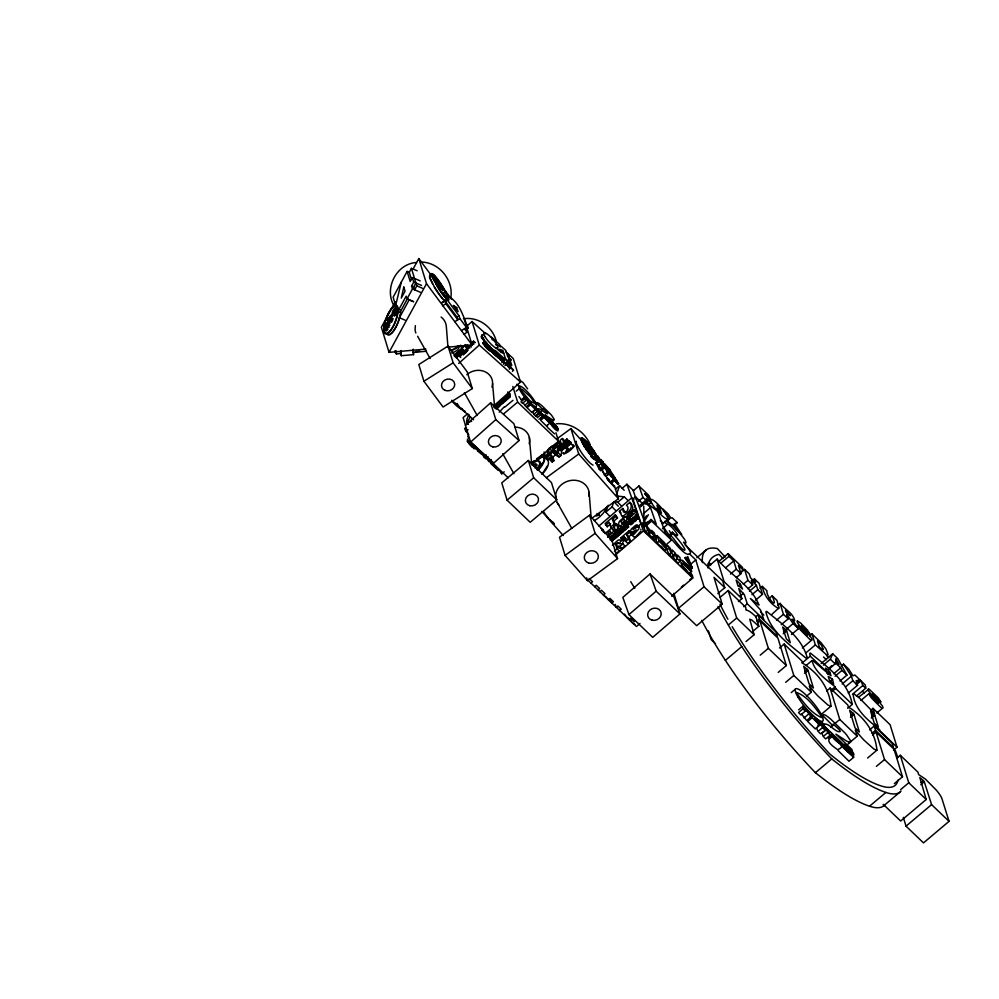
<?xml version="1.0" encoding="UTF-8"?>
<svg xmlns="http://www.w3.org/2000/svg" width="999" height="999" viewBox="0 0 999 999"><rect width="100%" height="100%" fill="white"/><g stroke="black" fill="none" stroke-linecap="round" stroke-linejoin="round"><path stroke-width="1.5" d="M672.477 555.382L675.324 560.451L678.071 563.086L680.094 561.351L680.094 557.629L677.447 555.094L677.597 557.33L675.074 552.834L672.427 550.287L670.404 552.022M503.908 399.026L504.895 397.352L505.706 400.512L504.707 401.348L503.921 399.637L501.648 402.535L502.41 403.271L504.695 400.374L504.707 401.348M507.729 393.156L507.692 395.454L493.831 407.13M628.421 522.527L628.421 522.177A2.41 1.061 -46.2 0 1 629.62 520.167A3.884 1.698 -46.2 0 1 630.794 519.205A2.385 1.049 -46.2 0 1 632.205 518.981L634.914 521.528L636.176 520.442L634.44 518.081L635.814 516.895L637.549 519.255L638.823 518.169L636.525 514.248L635.264 515.347L635.589 516.258L632.629 517.619L633.553 520.229L632.542 521.366M614.335 486.863L614.135 485.964M617.807 484.115L617.894 483.466M618.618 483.891L618.044 484.403L614.81 480.769L616.62 482.042L617.444 481.456L615.921 479.545M634.565 509.79L632.142 510.164L627.934 514.572A2.547 1.111 -46.2 0 0 628.833 515.871L630.569 514.947A43.844 19.218 -46.2 0 1 632.742 513.498L631.843 515.384A1.648 0.724 -46.2 0 1 630.706 515.734L628.159 517.657A3.934 1.723 -46.2 0 0 629.457 518.056L635.339 512.587A3.134 1.374 -46.2 0 0 635.264 511.101A2.722 1.186 -46.2 0 0 634.39 511.051L630.069 513.449L634.565 509.79L636.063 511.226L635.526 510.876A2.86 1.249 -46.2 0 0 634.727 511.001M529.97 404.096L530.107 402.272L528.483 400.711L528.459 401.873L524.662 397.065L524.562 398.876L521.016 401.873L522.527 403.371L526.073 400.374L526.111 399.163L529.97 404.096L526.423 407.093L523.264 403.234M811.213 716.708L811.425 713.935L808.953 711.575L808.928 713.336L803.184 706.056L803.034 708.803L798.526 712.599L800.811 714.872L805.319 711.076L805.381 709.24L811.213 716.708L806.705 720.504L801.66 714.26M821.678 714.01L830.968 706.181C829.645 691.021 821.44 677.547 809.615 668.206A24.525 5.232 49.9 0 0 802.372 663.211L801.922 661.063L784.165 644.055L779.507 647.976M867.619 758.016L876.922 750.174C875.599 735.014 867.394 721.54 855.556 712.2A24.525 5.232 49.9 0 0 848.326 707.205L847.876 705.069L830.107 688.061L826.623 690.996M610.764 476.148C608.354 472.302 615.372 477.722 614.422 479.483L610.364 482.467L607.504 479.295L614.285 486.925M450.924 296.99C453.321 279.545 438.698 261.975 420.879 262.063M462.038 350.299C459.74 351.873 459.478 350.187 461.6 351.173L462.45 350.187L461.725 349.538L460.876 350.524M460.639 351.835L459.915 351.186M567.519 442.794L567.057 442.17L567.594 443.281L566.67 446.453L567.132 442.769A1.523 0.687 -41.6 0 1 567.682 441.908L568.906 441.196L569.73 441.845A1.511 0.674 -41.6 0 1 569.805 442.033L570.079 441.958A1.523 0.687 -41.6 0 1 570.641 442.22L570.429 443.943L566.158 446.241L569.355 449.85L571.041 447.677M456.068 353.896L455.994 355.656L455.082 354.77L454.046 355.694L456.431 357.804L457.48 355.244L456.068 353.896L456.943 353.122L457.667 353.771M497.977 356.93L498.813 355.319L500.499 357.792L500.561 356.893L501.336 357.592L501.161 359.091L499.463 356.643L498.626 358.216L497.739 357.417L496.153 354.333L496.94 353.634L499.413 357.517L498.626 358.216M498.813 355.319L498.763 356.231L494.368 351.323M455.706 357.142L456.755 354.595L458.366 356.069L459.29 355.244L459.54 352.098L458.816 351.448L457.967 352.197L457.879 353.971L456.943 353.122M499.413 357.517L499.463 356.643M616.695 537.2L615.334 535.901L616.57 534.84L616.708 532.579L618.006 533.603L619.243 532.542L619.218 529.158L618.019 530.182L618.106 532.017L616.957 531.093L615.759 532.13L615.646 534.128L614.697 533.041L613.498 534.065L616.695 537.2L617.931 536.138L618.069 533.878L619.368 534.915L620.604 533.841L620.579 530.457L619.218 529.158M500.561 356.893L499.725 358.491L498.826 356.73L499.6 356.031M530.606 404.745L530.744 402.897C550.037 423.763 522.227 394.043 535.651 409.178L532.117 412.674L527.06 407.729L530.606 404.745L535.676 409.677M812.187 717.682L812.387 714.884L819.817 722.115L814.884 717.969L819.267 723.264L814.684 719.467L819.842 725.149L815.334 728.945L807.667 721.478L812.187 717.682L819.842 725.149M458.366 356.069L457.642 355.419L458.566 354.595L458.816 351.448M620.142 531.768L622.914 528.821L624.625 530.382L625.948 529.245L622.127 526.648L620.754 527.834L620.142 531.768L621.503 533.066L624.625 530.382M415.384 325.674L415.084 329.383A16.746 14.635 -17 0 0 415.846 332.992M621.665 527.934L621.553 529.258L622.452 528.483L621.665 527.934L623.026 529.233M629.882 523.101A2.348 1.024 -46.2 0 0 629.795 523.476A4.483 1.961 -46.2 0 0 630.094 524.537A2.485 1.086 -46.2 0 0 631.843 524.225L632.954 523.239A2.148 0.937 -46.2 0 0 633.94 521.615L632.629 519.905L632.454 520.704A2.06 0.899 -46.2 0 1 631.593 521.94L630.207 523.064M504.445 406.643L499.213 412.125M498.676 357.342L500.387 359.79L501.498 358.916L503.309 360.477A9.003 2.035 48.3 0 0 502.559 359.702C498.389 352.285 509.365 367.669 500.736 359.141M606.605 476.773L606.793 477.622M610.214 474.125L614.422 479.483M557.342 429.046L557.33 430.02L554.582 427.522L555.369 425.824L557.492 428.171L555.344 425.337L557.317 427.21L558.341 429.27L536.938 409.153C539.597 407.018 544.03 412.749 547.09 413.686A4.795 1.024 49.9 0 0 547.677 413.399L543.431 408.803A4.858 1.036 49.9 0 0 542.994 409.315L541.071 411.301M565.022 443.981L566.595 446.203L567.407 443.306A1.511 0.674 -41.6 0 1 567.769 442.682M672.427 550.287L672.14 552.097L670.067 548.026L667.407 545.479L665.384 547.215M666.058 548.476L669.405 554.782L672.152 557.417L674.175 555.681L674.5 553.646L677.347 558.716L680.094 561.351M460.701 357.455C457.654 357.205 471.753 342.47 472.34 344.655M828.196 669.692L835.139 663.836L835.326 662.737L840.671 667.856L841.995 670.391L846.927 675.112L839.972 680.968M842.095 745.878L835.626 738.086L842.319 744.692L841.27 742.944L835.052 736.613A13.249 2.835 49.9 0 0 833.541 735.539A3.609 0.774 49.9 0 0 832.891 735.451L839.26 743.056L832.729 736.675C823.076 740.209 833.79 746.777 837.587 749.687C848.251 745.491 834.315 742.332 832.729 736.675M622.577 523.076L622.627 524.138M508.541 397.078L508.204 397.814M545.729 457.305L545.479 456.506L553.995 450.249L556.98 452.023L557.929 447.352L559.827 445.966L558.229 452.697L556.455 453.996L552.909 452.06L550.187 454.058L551.323 457.767L553.921 460.689L552.147 461.988L549.55 459.065L548.401 455.344L545.729 457.305L548.326 460.239L550.112 458.928M560.114 449.562L560.439 448.938A1.474 0.662 -41.6 0 1 561.138 448.314L565.034 447.053L561.538 449.625A2.522 1.136 -41.6 0 1 561.088 449.925L560.264 450.074A1.773 0.799 -41.6 0 1 560.114 449.562L560.576 450.087A1.773 0.799 -41.6 0 0 560.689 450.561L561.188 450.599M552.909 452.06L555.519 454.982L559.053 456.93L560.826 455.631L561.788 451.585M395.542 305.956L401.348 281.968M471.004 342.682L473.676 341.333L470.204 346.154L459.478 356.593M473.476 341.333L474.875 342.794L473.089 341.446M566.595 446.203L566.945 442.794L567.407 443.306M560.951 449.238L560.402 450.586L561.463 450.487M609.365 515.796L605.756 512.137L612.112 506.905L613.798 501.648L617.769 502.222L621.378 505.881M389.885 319.942L388.549 319.38L388.961 318.107A4.183 1.349 -69.1 0 1 391.745 315.322A4.183 1.349 -69.1 0 1 390.796 320.654A4.183 1.349 -69.1 0 1 388.161 322.465L387.287 319.917L388.199 318.244L389.535 318.806M387.512 326.099L388.961 327.01L387.512 326.099L386.688 328.346M605.756 512.137L608.241 505.294M616.445 494.48L619.642 485.689L624.15 490.259M563.199 453.047C563.836 456.381 576.698 445.941 572.927 445.691M608.703 473.938L609.49 471.953L608.141 470.429L607.704 471.99L605.332 467.282L599.263 460.439L596.041 462.812L599.288 469.33L600.549 470.754L603.771 468.394L602.684 464.81L608.703 473.938L605.481 476.298L601.398 469.368M607.03 506.53L604.407 511.638A14.036 6.231 -44.7 0 1 594.393 520.454M823.388 665.084L830.331 659.228L832.704 653.771L837.836 658.691L846.927 675.112M640.896 531.106L636.038 536.376A3.472 1.523 -46.2 0 1 634.228 536.95M632.255 510.639L632.817 507.642L631.48 503.858L629.857 502.31L626.498 505.207C631.405 509.04 622.852 517.644 622.777 508.404L619.417 511.301L621.853 516.021A5.47 2.398 -46.2 0 0 623.776 515.546C628.134 512.937 634.053 507.829 629.857 502.31M562.924 445.504L562.812 445.954A1.673 0.749 -41.6 0 0 563.036 446.291L565.222 447.215L565.097 444.867A4.446 2.01 -41.6 0 0 565.034 444.418L563.985 443.731A1.523 0.687 -41.6 0 0 563.049 444.28L562.35 445.429A1.673 0.749 -41.6 0 0 562.574 445.766L564.747 446.703L568.244 450.661L564.747 453.234A2.522 1.136 -41.6 0 1 564.285 453.534A1.399 0.624 -41.6 0 1 563.386 453.022M636.45 514.797L636.838 514.023A3.134 1.374 -46.2 0 0 636.975 512.837A2.722 1.186 -46.2 0 0 636.775 512.537M547.265 466.071L543.668 471.703A15.497 6.993 -41.6 0 1 541.945 473.576M561.026 448.439L560.564 447.914A1.486 0.674 -41.6 0 1 560.676 447.29L561.563 447.252M396.978 308.504L395.641 307.942L394.655 309.777A2.16 0.699 -69.1 0 0 393.107 312.188A2.16 0.699 -69.1 0 0 393.581 313.736A2.16 0.699 -69.1 0 0 394.955 310.776L395.929 308.803L397.265 309.353M411.476 279.52L409.278 272.327L407.105 271.416L393.131 297.24L395.704 305.657M409.278 272.327L411.438 268.356L417.157 270.754M395.317 301.673L381.368 327.247L389.048 352.36L425.961 349.088M412.937 269.355L418.818 258.579L430.919 274.85M420.217 280.881L412.325 277.572L410.189 281.493L407.105 271.416M387.624 326.461L388.536 324.787L387.974 322.977M413.598 301.686L407.018 298.938L412.462 288.948L411.576 286.051L413.711 282.13L412.325 277.572M397.789 311.526L406.168 296.166L407.005 298.913L413.474 301.623M411.438 268.356L416.795 285.876L414.635 289.847L413.748 286.963L415.884 283.042M399.962 312.437L407.642 298.351M409.19 299.825L399.4 317.757L405.132 320.155M389.048 352.36L426.498 283.691L418.818 258.579M461.038 351.648L458.941 353.421L459.665 354.071L461.775 352.21L460.177 353.122M546.865 451.86L548.788 448.551L551.823 446.328L553.558 448.276M554.495 433.853L547.489 427.385L547.115 425.237M849.125 761.138L853.646 757.342L853.346 754.557M643.506 520.591L646.415 515.846M642.732 503.721L635.526 496.815L632.829 499.138L641.308 524.15L644.005 521.828L648.388 514.71M614.76 480.407L615.671 479.333M547.964 459.003L545.367 456.068L547.639 454.395L548.314 451.848L550.387 452.385L553.196 450.324L549.6 449.85L551.823 446.328M552.947 451.61L554.42 449.263M470.442 416.745L467.245 422.302L471.678 421.316M613.036 484.69L611.213 483.416L615.372 479.882M560.676 449.575L560.439 448.938M631.718 511.525L630.069 513.424M569.755 443.593L570.641 442.282M566.158 446.241L568.668 442.982A2.348 1.061 -41.6 0 1 568.98 442.619L569.717 442.07M568.294 444.592L566.62 446.765L570.267 444.08M566.208 445.929L568.955 442.395A1.511 0.674 -41.6 0 0 569.28 441.321M513.498 370.154L506.243 362.362L511.101 367.944L500.449 359.54L513.498 370.154L512.437 371.328M512.986 400.337L504.857 407.055M501.848 362.824L502.897 361.663M503.496 364.223L504.557 363.062M506.318 362.612L505.182 363.524M505.007 365.609L506.068 364.448M507.779 366.034L508.828 364.872M509.228 365.509L508.179 366.67L509.802 368.494M509.278 369.131L510.339 367.969M563.211 445.092L563.511 444.805A1.523 0.687 -41.6 0 1 564.36 444.28L564.984 444.33M635.027 516.52L635.851 515.634M632.242 518.943C628.596 520.442 630.119 523.951 632.629 519.905M612.562 535.789L613.836 534.378A4.196 1.836 -46.2 0 0 614.909 531.605L613.836 529.97A3.909 1.711 -46.2 0 0 613.336 529.957M632.479 522.852L631.83 523.401M771.802 614.435L779.083 607.704L776.897 600.349L772.202 595.841L768.731 598.776M463.748 354.558L465.784 352.635M639.585 527.235L637.737 525.511L632.966 529.358L636.875 527.31A3.609 1.586 -46.2 0 1 638.598 527.222A4.72 2.073 -46.2 0 1 638.773 529.058L633.903 534.328A3.472 1.523 -46.2 0 1 632.579 534.902A5.157 2.26 -46.2 0 1 631.368 534.565L633.828 532.242A1.861 0.812 -46.2 0 0 635.426 531.705L636.226 529.92L631.743 532.13A3.309 1.449 -46.2 0 1 631.006 532.092M625.237 525.012L625.874 524.438M467.482 325.587L472.065 321.516L485.801 333.841M463.573 349.925L461.55 347.989L464.922 344.992M454.445 354.945L465.971 344.692M482.442 337.862L481.331 336.85L482.005 336.238A3.134 0.712 48.3 0 1 482.105 336.076M482.892 338.923L483.266 337.862L482.192 336.9L481.555 337.6A3.134 0.712 48.3 0 0 483.916 340.509A3.134 0.712 48.3 0 0 485.614 341.246M458.691 363.424L479.308 345.08L472.065 321.516M489.747 350.661C483.541 346.89 478.696 336.288 490.184 346.641L488.848 347.839L485.464 345.841L489.747 350.661L491.046 349.338L486.738 344.443L490.184 346.641M482.879 343.381L484.54 342.083M483.179 343.856L484.515 342.669L484.153 341.983M483.716 344.455L485.052 343.256M484.802 345.654L486.151 344.455L491.083 349.463M486.126 346.74L487.475 345.542M486.501 347.415L487.837 346.216M487.375 348.102L488.711 346.915M490.884 348.014L490.097 348.713L490.884 351.273L491.795 352.085L492.582 351.386L490.884 348.014L493.631 351.511L493.106 350.012L492.32 350.711M489.71 350.537L491.046 349.338M490.884 351.273L491.67 350.574M495.529 352.759L496.99 354.682L496.216 355.382L497.027 354.096L495.529 352.759L494.03 354.083L493.106 353.259L495.704 350.899L511.638 365.209L509.865 366.795M496.99 354.682L495.791 353.596L497.402 355.319L496.778 356.568L494.293 354.32L495.079 353.634L493.106 350.012M496.778 356.568L495.117 354.67L495.904 353.971M497.102 355.194L497.889 354.495M496.615 356.019L497.402 355.319M497.739 357.417L498.526 356.718M499.525 359.028L500.312 358.329M501.336 357.592L500.549 358.279L499.775 357.592M502.659 361.363L501.623 360.339L502.397 359.64M455.731 403.371L456.618 404.183L457.392 403.496M465.409 425.249L490.621 402.797L513.886 423.688L519.055 440.522L493.843 462.974L470.579 442.082L463.111 417.594L467.819 413.623M494.168 405.519L520.491 382.068L513.261 358.504L505.969 351.985M470.579 442.082L495.791 419.63L490.621 402.797M622.215 488.274L626.91 484.24L633.578 490.621M648.663 504.545L650.923 502.597L649.825 499.475L644.73 493.606L650.361 498.988L648.875 495.479L638.91 485.939L633.254 490.809L636.301 499.425M598.876 526.036L631.718 497.789L633.94 499.912M615.322 524.487L614.06 520.904L617.494 517.944L615.322 514.822L605.082 523.638L607.255 526.748L610.689 523.801M605.631 525.199L609.065 522.252L610.764 527.022L613.411 530.169A4.196 1.836 -46.2 0 1 612.337 532.942L607.592 537.362M615.746 525.674L614.135 524.125L612.437 519.343L615.871 516.396L615.322 514.822M638.448 501.323L642.969 497.427L638.91 485.939M610.764 527.022L614.135 524.125M605.019 533.516L610.539 528.983A3.909 1.711 -46.2 0 1 612.325 528.533L614.622 526.648M616.333 523.776L617.981 528.421L619.48 529.87L617.832 525.212L616.333 523.776L613.836 525.924L615.484 530.569L616.982 532.017L618.656 530.581M607.879 532.417L610.227 530.981L610.851 532.592A1.498 0.662 -46.2 0 1 610.052 533.841L608.778 534.964L607.879 532.417L609.378 533.866L610.851 532.679M639.934 505.344L644.605 501.323L657.667 511.338L665.072 532.205A3.334 0.649 49.3 0 0 667.557 535.314L670.242 537.787A5.619 1.086 49.3 0 1 669.467 535.039A5.619 1.086 49.3 0 1 673.551 538.536A25.137 4.87 49.3 0 0 680.644 547.427A7.892 1.523 49.3 0 0 683.816 547.165A17.358 3.359 49.3 0 0 672.851 533.603L672.339 532.167L667.669 536.188M640.496 506.918L645.167 502.897L644.605 501.323M645.429 503.896L647.689 501.948L646.378 498.239L650.923 502.597M615.484 530.569L617.981 528.421M627.609 521.928L626.548 523.676L628.608 526.948L627.347 528.034L626.66 526.073L625.362 527.185L623.776 525.224L627.609 521.928L628.97 523.239M624 525.874L625.287 524.762L627.347 528.034M610.014 538.011L611.863 536.426M611.326 537.974L613.024 537.899L614.385 539.198L615.809 537.974L614.447 536.663L612.712 536.65A1.636 0.724 -46.2 0 0 613.473 535.039L609.502 537.512L610.426 540.122L611.7 539.035L611.326 537.974L612.687 539.273L613.061 540.334L611.788 541.433M627.921 524.987L629.208 523.876L627.834 522.577M613.024 537.899L614.447 536.663M623.264 529.07L624.587 527.934M625.986 526.735L627.247 525.649L626.548 523.676M634.44 518.081L634.815 519.143L633.416 520.167A2.173 0.949 -46.2 0 0 632.979 520.142M637.549 519.255L636.188 517.957L637.462 516.858M612.687 539.273L614.385 539.198M622.914 530.556L623.813 529.782M635.801 519.393L637.175 518.206M643.481 513.598L650.486 507.579A6.806 1.324 49.3 0 0 647.802 505.007L645.167 502.897M612.35 545.179C614.298 544.817 618.768 537.112 620.704 540.746A3.496 1.536 -46.2 0 1 620.004 542.632L619.155 543.656L622.839 543.918L624.962 545.953L621.99 548.513C618.631 549.213 613.586 544.38 619.867 546.478L621.99 548.513M621.49 539.235L620.966 537.762L628.97 530.881L631.093 532.917L631.618 534.39L628.933 536.7L630.519 541.171L627.896 543.444L625.761 541.396L624.175 536.925L621.49 539.235L623.626 541.271L626.298 538.961L624.175 536.925M630.519 541.171L628.396 539.135L626.81 534.652L629.482 532.355L628.97 530.881M620.991 540.946L623.339 538.923M637.412 526.81L640.933 523.788L644.405 527.11M657.792 509.777L659.752 508.079L656.917 505.232L658.678 510.402L661.488 513.236L659.752 508.079M649.225 522.165L644.867 522.652L642.17 524.975L646.528 524.487M617.107 548.851L614.46 551.123L616.595 553.159L619.23 550.886L617.107 548.851L616.246 546.441M619.867 546.478L622.839 543.918M625.761 541.396L628.396 539.135M644.03 525.499L651.036 519.468L656.243 524.013L650.486 507.579M656.256 538.536L654.258 532.892L651.623 530.369L652.734 533.491L645.591 524.6L643.568 526.336L645.566 531.967L648.201 534.49L650.224 532.754L649.125 529.657L656.256 538.536L654.245 540.272L648.014 532.667M645.804 526.136L651.635 521.103L651.036 519.468M615.309 555.107L643.443 530.894L626.91 484.24M645.566 531.967L647.589 530.232L645.591 524.6M590.933 583.104L592.544 581.73L589.135 578.458M662.3 523.751L669.517 518.968L662.886 508.941L668.206 514.01L670.916 518.206L672.065 517.682L677.235 522.627L674.962 524.575M667.257 520.916L669.517 518.968M594.642 586.663L596.253 585.277L599.65 588.523L598.039 589.909M651.598 537.737L653.621 536.001M662.437 528.708L667.107 524.687L664.635 521.74A18.457 3.571 49.3 0 1 672.027 525.287A18.457 3.571 49.3 0 1 684.365 539.073A9.341 1.811 49.3 0 1 683.541 542.157A14.81 2.872 49.3 0 1 690.659 552.772C687.25 559.79 674.263 541.57 671.066 538.911L671.49 540.109L664.485 546.141M657.08 535.601L655.069 537.337L657.055 542.969L664.71 550.287L666.72 548.551L661.438 542.644L661.038 541.533L665.396 545.704L660.314 539.485L665.022 543.993L664.585 542.782L657.08 535.601L659.078 541.233L666.72 548.551M599.862 591.645L601.46 590.272L605.019 593.668L603.408 595.054L606.518 597.39M657.055 542.969L659.078 541.233M670.516 535.614L672.851 533.603M669.405 554.782L671.415 553.046L667.407 545.479M650.062 573.95L622.839 597.377L628.945 614.597L652.709 637.35L679.932 613.923L673.826 596.703L650.062 573.95L656.168 591.171L679.932 613.923M675.324 560.451L677.347 558.716M619.655 610.601L621.253 609.215L617.857 605.968L616.258 607.355L615.222 604.432M689.635 572.951A3.621 0.699 49.3 0 1 689.51 573.488L682.904 567.42A4.658 0.899 49.3 0 1 681.405 565.047L683.416 563.311L689.01 568.993L683.091 560.976L689.035 566.396A3.496 0.674 49.3 0 1 690.297 568.169L685.514 563.623L691.408 570.691A3.621 0.699 49.3 0 1 691.52 571.753L684.927 565.684A4.658 0.899 49.3 0 1 683.416 563.311M628.945 614.597L656.168 591.171M688.898 568.081L690.696 566.533L684.602 557.679M689.447 570.242L692.157 567.919L685.626 557.292M690.434 569.555L692.332 568.094L687.712 556.518M681.33 587.125L683.628 585.139M639.959 623.476L636.438 626.51L587.524 579.845M671.615 596.228L692.719 578.071L690.309 571.853M503.134 360.764L505.457 358.791L502.859 350.349L499.413 349.3L503.733 353.184L501.023 352.422L496.116 348.014M506.118 365.459L509.602 362.525L508.491 359.116L509.665 360.177L511.376 360.052L507.779 356.818L505.819 350.437L501.136 346.228L495.641 344.692M502.634 399.275L503.409 400.836L502.634 399.275L501.623 400.124L501.648 402.535M508.254 396.478L506.168 398.239L505.419 397.515L507.742 395.704L506.418 397.964L506.406 396.965L507.155 397.689M466.133 431.381L468.081 429.732M503.946 400.624L504.932 399.775L504.895 397.352M509.415 395.367L509.328 397.19L506.156 400.124L505.407 399.4L508.578 396.466L508.666 394.642M516.221 391.196L519.48 388.449L522.165 389.423L530.007 396.441L535.988 404.208L529.945 400.799L519.48 388.449M503.508 414.011L517.632 402.11L512.824 386.451M521.103 400.05L524.662 397.065M467.782 441.371L467.095 440.921L470.841 445.666L471.703 444.93L468.081 440.209M470.142 443.656L472.09 446.89L472.977 446.153L472.102 445.329M524.65 405.394L528.196 402.397M527.197 405.894L530.744 402.897M532.105 412.162L535.651 409.178M544.318 415.946L542.532 416.271L540.034 412.562L535.514 415.871L533.878 414.31L537.437 411.326L536.076 408.067L538.411 411.576L539.373 411.201L540.821 412.587L541.695 414.847L542.544 414.248L544.318 415.946L540.759 418.931M488.012 456.555L485.651 458.553L483.991 456.968L486.363 454.97M535.514 415.871L540.034 412.562M538.449 414.573L540.821 412.587M540.884 414.685L537.325 417.669L536.488 415.547M538.985 419.255L542.532 416.271M491.408 459.74L489.035 461.738L485.352 456.955L485.651 458.553M546.728 425.861L550.524 422.589L545.716 417.257A8.754 1.873 49.9 0 0 544.717 416.546L548.501 421.503L544.193 417.295L540.634 420.292L546.828 426.373M551.76 421.74L553.708 420.092M552.147 424.288L554.07 425.674L554.183 427.16L551.323 424.4L552.11 422.215L554.957 424.925L555.069 426.411L554.944 424.488L544.942 414.91L550.973 418.831A16.871 3.609 49.9 0 0 553.521 420.129L554.058 419.892A6.381 1.361 49.9 0 0 553.896 418.756L551.81 415.621A6.206 1.324 49.9 0 0 550.324 413.911L541.97 405.794A17.058 3.646 49.9 0 0 539.073 403.521A9.59 2.048 49.9 0 0 537.312 402.734A9.466 2.023 49.9 0 0 536.863 403.421L543.019 409.665M553.271 425.724L554.158 424.987L552.21 423.663M553.321 426.323L554.158 424.987M555.407 425.711L554.482 426.061M556.343 428.171L556.518 429.021L555.444 428.022L556.306 427.285M496.428 468.743L498.201 470.442L499.213 470.154L501.798 473.838L504.17 471.84M528.359 460.477L501.773 482.879L507.08 500.162L530.194 522.29L556.78 499.887L551.473 482.604L528.359 460.477L533.678 477.759L556.78 499.887M531.48 464.11L558.553 441.296L555.931 432.754M507.08 500.162L533.678 477.759M696.89 557.704L706.231 549.837M689.984 564.81L695.791 559.915L689.335 553.721M709.078 565.884L717.145 559.09C730.019 574.762 751.373 585.639 758.978 605.032L750.399 598.526L760.526 609.977L763.823 619.68L747.289 603.833L744.317 594.68L738.748 588.498L741.87 598.651L738.411 601.573M718.855 561.438L728.109 553.633L742.419 567.332L743.256 570.042L739.784 572.964M720.841 563.161L728.945 556.331L728.109 553.633M725.636 567.757L733.741 560.926L728.945 556.331M717.819 593.556L724.799 587.687L713.985 577.335L722.227 604.17L696.678 625.699L678.471 608.279L704.033 586.738L695.791 559.915M730.494 574.05L736.275 569.168L733.741 560.926M739.947 573.301L744.58 569.393L749.287 573.901L750.461 577.734L755.606 582.654L754.432 578.833L752.11 580.781M736.35 577.584L740.983 573.676L738.448 565.434L743.256 570.042M720.092 597.352L728.221 590.496L745.691 607.217L746.103 610.177A19.88 4.246 49.9 0 1 752.572 613.698L755.868 616.62L758.84 626.286L753.034 631.181M738.186 586.338L740.484 584.39L742.532 589.048L737.674 585.002L736.138 579.994L740.484 584.39M743.306 584.24L747.939 580.332L744.58 569.393M748.014 588.748L752.647 584.84L751.285 580.419L756.43 585.339L757.791 589.772L762.524 594.293L755.569 600.149M739.972 596.203L743.431 593.281M749.487 591.196L756.43 585.339M751.997 594.642L757.791 589.772M759.977 588.311L762.299 586.363L766.995 590.859C765.596 595.791 779.42 612.562 772.202 595.841M743.83 606.755L747.289 603.833M728.533 624.837L736.675 617.994L728.221 590.496M755.731 616.745L758.054 614.785L776.036 632.005L777.372 636.375L759.39 619.155L758.054 614.785M757.067 621.116L759.39 619.155M777.759 605.344L780.082 603.384C784.277 609.078 793.381 613.211 794.704 620.641A6.419 1.374 49.9 0 1 792.906 619.855L792.02 619.143L798.426 628.683L791.483 634.54M757.579 622.789L759.914 620.841L777.896 638.061L786.338 665.546L778.209 672.402M746.003 641.558L754.133 634.715L749.75 619.243L751.985 620.167L758.84 626.286M884.652 804.832A157.792 33.704 49.9 0 1 869.542 806.218A229.62 49.038 49.9 0 1 815.409 772.689A187.362 40.022 49.9 0 1 725.399 660.364L741.745 646.59A190.959 40.784 49.9 0 1 718.069 606.568M776.498 620.179L783.441 614.335L780.082 603.384M781.23 624.712L788.174 618.856L786.8 614.422L793.106 623.588L798.426 628.683M786.163 629.445L793.106 623.588M783.541 631.818L785.851 629.87L786.663 630.856L790.284 642.682L786.275 638.823L782.642 626.997L785.851 629.87M783.204 633.766L786.663 630.856M760.227 655.182L768.356 648.326L759.914 620.841M809.689 635.913L812.012 633.965L820.903 642.544L825.898 648.938L828.034 654.245A9.765 2.085 49.9 0 1 826.935 655.157L815.371 644.904L812.012 633.965M802.372 647.976L811.625 640.172A7.468 1.598 49.9 0 0 811.425 638.011L801.51 625.586L810.027 634.228L807.429 630.007L800.649 623.026L797.439 621.016M806.106 652.709L815.371 644.904M802.197 662.961L810.264 656.168L809.677 653.383L810.376 653.059C827.222 666.895 848.089 681.368 852.272 704.37L847.664 708.254M785.676 682.317L793.805 675.461L784.165 644.055M806.205 665.434L811.975 660.576L813.136 660.913L831.006 675.774L829.894 672.29L827.584 669.767L825.536 668.069L826.298 671.515L810.264 656.168M804.832 671.216L807.155 669.255L808.016 670.366L813.411 687.986L809.053 683.778L803.658 666.246L807.155 669.255M804.532 673.301L808.016 670.366M821.128 663.523L832.704 653.771M791.22 692.632L795.341 689.16M828.383 668.593L831.855 665.671M826.623 673.076L828.92 671.128M827.597 674.238L829.894 672.29M841.208 666.083L843.518 664.135L848.75 669.143L852.959 675.774L854.894 675.024L860.102 680.007L856.63 682.929M806.63 696.103L811.275 692.182L809.34 685.888A24.613 5.257 49.9 0 0 818.106 696.191L827.934 705.069L830.968 706.181M833.728 673.713L840.671 667.856M835.052 676.248L841.995 670.391M830.181 681.168L832.492 679.233L828.246 676.323L829.32 680.019L833.703 684.278L832.492 679.233M798.676 709.852L803.184 706.056M831.692 689.722L835.152 686.8C826.31 679.732 814.847 672.04 811.975 660.576M832.192 691.37L835.651 688.448L835.152 686.8M842.145 683.978L851.41 676.173L843.518 664.135M804.02 717.931L808.541 714.135M810.127 716.783L812.387 714.884M845.866 686.613L852.821 680.756L851.41 676.173M856.305 684.715L860.938 680.819L865.159 684.852L865.708 686.663L865.733 688.236L856.468 696.041M848.276 693.081L857.529 685.277L856.131 680.694L860.102 680.007M852.447 694.268L862.861 685.489L860.938 680.819M818.206 724.612L820.454 722.714L822.864 725.012L823.988 728.034L825.449 727.447L827.634 729.545L828.958 732.966L830.244 732.055L832.929 734.627L828.421 738.423M817.569 726.285L819.817 724.387M820.454 722.714L822.514 727.634L818.006 731.43L816.458 727.747M859.14 696.765L869.043 689.098L878.396 697.939L880.981 702.172L872.464 693.531L882.379 705.956A7.468 1.598 49.9 0 1 882.579 708.116M832.929 734.627L830.231 735.127L827.721 732.717L826.448 729.507L820.466 733.79L818.83 732.217M860.851 700.486L868.955 693.656L873.813 698.651A3.596 0.774 49.9 0 0 875.961 701.51L878.358 703.333L868.893 691.383A6.169 1.324 49.9 0 1 868.406 688.973M826.448 729.507L821.94 733.303L823.213 736.525L827.721 732.717M835.114 723.376L839.759 719.467L830.107 688.061M830.843 727.384L832.754 725.162A7.805 1.661 49.9 0 1 833.466 724.35M850.786 715.222L853.109 713.261L853.97 714.36L859.365 731.98L855.007 727.771L849.612 710.252L853.109 713.261M850.486 717.307L853.97 714.36M830.231 735.127L825.723 738.923L824.05 737.324M870.716 710.289L873.026 708.341L890.109 724.712L897.027 747.227L893.568 750.137M871.578 716.108L873.888 714.16L874.749 715.184L878.371 726.997L874.237 723.076L870.591 711.176L873.888 714.16M876.797 712.999L882.579 708.116A7.755 1.661 49.9 0 1 880.731 707.292L871.49 698.014A8.766 1.873 49.9 0 1 869.38 694.63L868.955 693.656M871.29 718.094L874.749 715.184M847.864 751.598L843.531 747.439L844.654 746.49L844.517 744.305L848.813 748.413L848.988 750.661L844.654 746.49M849.1 743.044L857.229 736.188L855.294 729.882A24.613 5.257 49.9 0 0 864.06 740.197L873.888 749.063L876.922 750.174M847.002 744.942L849.962 742.457M815.409 772.689L831.767 758.915A229.62 49.038 49.9 0 0 885.888 792.444A157.792 33.704 49.9 0 0 901.011 791.046M846.49 749.437L847.602 748.488M869.555 729.919L874.2 726.011L892.182 743.219L893.531 747.602L875.549 730.381L874.2 726.011M846.553 750.349L847.676 749.4M848.388 750.511L849.412 749.025C853.77 751.123 856.593 759.365 849.562 751.223L849.45 749.774L852.609 753.458L849.487 749.587M852.646 754.47L852.622 755.931L848.463 752.16L849.562 751.223M849.699 751.997L850.798 751.073M872.065 733.316L875.549 730.381M872.577 734.989L876.061 732.055L894.043 749.275L902.497 776.76L894.367 783.616M876.373 766.395L884.515 759.552L876.061 732.055M896.827 758.216L900.311 755.281L918.081 772.289L918.556 774.525L925.286 778.97L936.263 790.072A10.702 2.285 49.9 0 1 941.97 798.788L949.05 821.34L923.501 842.881L906.031 826.161L903.333 817.369M869.542 806.218L885.888 792.444M900.636 789.622L908.765 782.766L900.311 755.281M883.341 806.081L899.699 792.307M921.078 782.542L923.401 780.581L924.287 781.755L931.58 804.62L949.05 821.34M920.803 784.69L924.287 781.755M923.401 780.581L919.817 777.534L926.223 799.487L900.673 821.028L883.203 804.307M906.031 826.161L931.58 804.62M615.409 489.173L619.642 485.689M617.769 502.222L624.338 496.828L627.934 500.487M633.978 517.494L630.968 519.48A3.934 1.723 -46.2 0 1 629.67 519.093M628.808 514.572L625.386 517.095M496.128 409.165C500.786 406.256 504.607 400.212 496.466 406.181C499.75 403.184 505.581 398.164 496.078 405.419A8.754 3.834 -46.2 0 0 494.905 406.855A2.385 1.049 -46.2 0 0 494.617 407.33M554.87 450.661L553.134 448.713L555.469 447.227A1.411 0.637 -41.6 0 0 556.48 446.99L557.342 445.517A37.95 17.133 -41.6 0 0 555.382 446.553L553.808 447.215A2.16 0.974 -41.6 0 1 553.084 446.066L557.492 442.282A2.498 1.124 -41.6 0 1 558.916 442.17L561.513 445.104A2.498 1.124 -41.6 0 0 560.551 445.03M467.132 347.739L465.834 346.628L467.707 345.179M559.115 442.382L555.007 445.242L558.916 443.456A2.31 1.049 -41.6 0 1 559.677 443.556A2.66 1.199 -41.6 0 1 559.677 444.83L554.27 449.125A3.347 1.511 -41.6 0 1 553.146 448.713M599.288 469.33L602.509 466.958L599.263 460.439M570.192 444.268L561.663 450.512A2.522 1.136 -41.6 0 0 562 450.149L561.538 449.625M557.33 438.549L570.941 428.571L580.107 438.898M565.034 441.471L562.437 438.536L560.152 440.222L561.401 444.305L563.136 446.253M531.543 462.599L534.065 460.751M536.575 458.903L541.608 455.219L544.492 458.466M535.152 461.988L542.707 456.443L544.218 457.117M569.542 441.933L566.945 439.011L563.386 441.62L562.437 438.536M561.401 444.305L567.257 440.01L566.945 439.011M565.521 444.642L565.309 443.494M565.784 444.018L565.297 444.33A1.424 0.649 -41.6 0 1 566.171 442.844L566.945 442.432M549.55 459.065L551.323 457.767M553.921 460.689L552.784 456.98L555.519 454.982M583.791 439.822L582.442 440.821L584.228 446.665L585.576 445.679L583.791 439.822L594.093 451.436M546.553 477.597L578.721 453.996L570.941 428.571M586.688 449.45L588.049 448.451A4.071 0.737 53.7 0 1 590.122 449.612A4.121 0.749 53.7 0 1 593.031 454.42A4.62 0.837 53.7 0 1 591.608 453.846M586.925 448.951A4.071 0.737 53.7 0 1 588.761 450.611L590.122 449.612M593.881 458.703A7.955 1.436 53.7 0 0 594.03 458.254L595.379 457.267A7.955 1.436 53.7 0 1 592.22 455.594L590.834 456.568A7.955 1.436 53.7 0 0 591.346 457.092M592.619 458.229L593.98 457.23M596.278 463.586L599.5 461.226M598.189 465.734L601.41 463.374M602.472 468.581L604.62 467.008M604.22 474.875L607.442 472.515M607.355 475.287L610.576 472.927L609.378 468.993L614.747 477.622L610.576 472.927M610.426 474.488L611.051 473.988L612.662 476.048M610.739 475.037L610.039 474.937M608.341 478.658L610.152 482.067L614.21 479.095L611.45 475.149L610.913 475.499L613.973 479.82M610.913 475.362L612.3 474.862L613.836 476.91A4.583 0.824 53.7 0 1 613.91 477.26L613.711 479.22M611.013 475.611L611.65 475.536M612.1 475.399L612.624 475.149M611.425 476.098L611.351 476.948M611.9 475.786L612.15 474.975M612.562 475.911L611.912 475.949M618.006 484.378L611.775 476.498M613.286 475.936L614.497 478.022M615.734 479.208L614.248 477.035L613.461 477.597A4.583 0.824 53.7 0 0 613.374 477.235L613.836 476.91M613.773 477.984L614.635 477.397M616.208 479.745L616.096 480.432M616.783 482.167L617.444 481.456M617.682 483.229L615.284 480.319M589.56 515.184L559.527 537.225L565.084 555.394L587.512 580.669L617.557 558.628L612 540.459L589.56 515.184L595.117 533.354L617.557 558.628M592.469 517.807L618.443 498.751L614.56 486.038M565.084 555.394L595.117 533.354M465.909 346.878L468.007 345.354M564.835 443.806A1.424 0.649 -41.6 0 1 565.696 442.32L567.057 442.17M623.975 526.023L623.413 526.398A4.595 2.01 -46.2 0 1 620.541 526.898L620.004 525.674M569.892 442.769L570.079 441.958M568.606 442.045L569.73 441.845M436.413 281.044L437.662 280.257L439.123 282.879C448.988 296.765 438.261 286.276 437.662 280.257M438.773 281.743L436.238 283.379L437.462 285.227L438.711 284.44C434.016 272.302 430.244 274.3 438.711 284.44M436.351 283.741L437.599 282.954M446.516 295.866L447.764 295.067L443.419 288.961L447.989 296.228L444.505 290.697L447.764 295.067M446.803 296.778L448.052 295.979M441.833 302.435L445.542 300.1M441.795 303.022L445.017 300.986L456.955 317.033L457.792 319.792L445.866 303.746L445.017 300.986M442.644 305.781L445.866 303.746M454.657 308.866L456.693 307.58L457.942 311.663L453.309 305.432L456.693 307.58M456.955 317.033L458.991 315.746L447.053 299.7M454.907 321.653L459.84 318.506L458.991 315.746M461.55 330.582L466.483 327.447L465.609 324.55L468.219 328.059L466.171 329.358M463.861 334.303L467.082 332.28L465.746 327.884M448.039 346.079L418.806 364.523L423.913 381.256L443.081 407.018L472.315 388.574L467.195 371.84L448.039 346.079L453.146 362.812L472.315 388.574M423.913 381.256L453.146 362.812M632.804 521.953L633.99 521.203M689.897 579.657L691.907 577.996A1.761 0.774 -46.2 0 0 692.432 577.272A2.622 1.149 -46.2 0 0 692.644 576.136L691.021 574.562A2.622 1.149 -46.2 0 1 690.933 575.387A1.761 0.774 -46.2 0 1 690.796 575.711M495.092 408.216L499.125 405.494L496.59 407.692M561.575 450.561L561.088 449.925M557.979 451.61L556.868 452.06M613.886 536.301L614.81 536.376A1.548 0.687 -46.2 0 1 614.323 537.699L615.809 537.974M462.038 351.074L462.862 351.124A1.523 0.662 -48.1 0 1 462.599 352.073A2.173 0.937 -48.1 0 1 461.838 352.997A2.51 1.086 -48.1 0 1 459.528 354.258M634.914 624.313L634.765 624.387A6.044 1.174 49.3 0 1 632.779 623.139L627.772 618.319A6.181 1.199 49.3 0 1 625.549 615.621A4.67 0.899 49.3 0 1 624.612 614.123M677.235 522.627L674.537 523.701L681.755 534.565L676.423 529.458L673.014 524.238L671.827 525.074L666.658 520.129M456.618 404.183L457.267 403.958M560.889 446.59L561.513 446.391A2.31 1.049 -41.6 0 1 562.449 446.753A2.66 1.199 -41.6 0 1 562.462 447.202M565.646 451.273L567.994 450.574L564.785 446.953L561.276 448.014A2.11 0.962 -41.6 0 1 560.876 448.089L560.601 447.989M567.469 450.899L568.244 450.661M601.735 529.907L603.546 530.219L600.699 528.196M475.611 448.876L468.643 442.232L467.382 439.135M429.682 274.912L429.607 277.909L434.503 287.063A15.622 2.26 57.8 0 0 438.723 293.519M430.169 275.724L429.57 276.798L432.654 283.853M445.891 300.761L444.205 300.125M446.403 301.561L442.994 299.225A16.671 2.41 57.8 0 1 434.29 286.988M460.926 351.536L461.001 351.523A9.003 3.884 -48.1 0 0 460.102 352.098L459.453 352.472A1.474 0.637 -48.1 0 1 458.828 352.172A1.474 0.637 -48.1 0 1 459.515 350.911A2.348 1.011 -48.1 0 1 461.825 349.375M601.71 530.394L602.884 530.457A4.308 1.886 -46.2 0 1 603.234 531.568M603.321 531.943L604.507 532.005A4.308 1.886 -46.2 0 1 604.857 533.116M416.421 262.5C396.253 263.748 383.703 288.848 394.143 305.944M447.49 347.177L472.102 345.005L467.132 328.758M415.584 351.586L419.955 351.198M395.467 350.974L396.366 353.908L401.198 353.484M413.374 352.41L426.498 351.236M400.449 352.797L401.336 355.694L413.524 354.645L413.199 349.488M508.628 394.617L505.419 397.515M463.411 318.781C478.384 316.383 493.181 327.185 496.378 341.783M556.343 423.813C570.978 422.44 584.577 431.293 590.209 444.742M778.745 608.578C770.604 604.22 763.985 595.666 762.299 586.363M617.32 496.091L624.338 496.828M618.543 483.978L615.259 480.432L617.045 481.93M482.817 343.181L486.451 345.729M610.102 474.687L611.138 474.687L610.851 474.05M606.518 477.347L606.855 478.334M615.446 479.857L614.984 478.696M459.927 352.385L460.651 353.034M446.728 297.015L446.103 296.591M681.505 560.639L680.094 560.027M465.222 428.072L464.622 428.421A6.381 1.361 49.9 0 0 465.309 430.057L466.496 431.943A16.871 3.609 49.9 0 0 468.643 434.777M564.785 446.953L562.612 446.053L565.247 447.477M567.17 450.224L567.994 450.574M413.711 282.13L421.603 285.439M416.795 285.876L422.515 288.274M411.576 286.051L413.748 286.963M412.462 288.936L420.354 292.257M387.287 319.917L388.623 320.479M388.536 324.787L389.872 325.349M610.352 474.026L611.45 475.149M541.446 455.144L543.131 455.881M853.646 757.342L843.106 747.427L842.419 744.193L846.328 747.614M833.466 724.35L839.172 729.52A2.985 0.637 49.9 0 1 840.271 731.468C835.926 733.641 827.497 720.604 823.039 724.899L846.453 747.327M477.759 450.337L478.246 451.211M476.036 448.326L477.997 451.336L481.855 454.37M625.948 529.245L622.127 526.648M610.551 474.288L611.363 475.037M551.023 422.465C548.613 423.776 560.064 435.177 557.804 429.108M465.197 412L459.503 407.679L462.649 409.378M682.067 563.274L680.906 562.824L682.667 565.634M519.343 379.97L522.827 382.342L527.647 388.886M446.715 295.392C459.815 301.598 462.862 316.221 468.219 328.059M473.776 341.458L475 342.307M472.564 341.733L473.788 342.595M472.564 343.506L473.788 344.368M471.066 344.131L472.29 344.98M470.754 344.568L471.978 345.429M470.204 346.154L471.428 347.015M468.618 347.252L469.842 348.102M465.834 346.628L467.057 347.49M466.97 349.126L468.194 349.987L465.147 353.084L463.923 352.235M465.571 350.811L466.795 351.673M462.137 353.983L463.361 354.845M686.825 570.679L684.29 567.969M504.033 360.389L502.36 358.903L504.345 361.738L501.498 358.916M501.623 360.339C498.676 358.279 505.694 364.935 502.884 361.064M484.003 340.06L483.154 339.248M634.39 621.765L630.519 618.119M505.457 358.791L509.602 362.525M495.079 353.634L497.564 355.869M496.216 355.382L495.117 354.67M479.308 345.08L520.491 382.068M458.566 354.595L459.29 355.244M455.082 354.77L455.806 355.432M456.668 356.293L457.392 356.943M495.791 419.63L519.055 440.522M458.791 406.131L457.53 404.12M451.81 400.249L473.551 419.767M630.769 620.367L628.533 618.106M681.405 565.047L684.028 567.494M754.432 578.833L759.153 583.354L762.524 594.293M862.861 685.489L865.733 688.236M736.275 569.168L740.983 573.676M747.939 580.332L752.647 584.84M783.441 614.335L788.174 618.856M830.331 659.228L835.139 663.836M852.821 680.756L857.529 685.277M642.969 497.427L647.689 501.948M711.126 564.622L708.878 562.474A268.044 57.255 49.9 0 1 719.093 554.37A216.683 46.279 49.9 0 0 722.989 558.541M760.501 611.85L763.86 615.072M710.326 565.534L708.079 563.386A176.161 37.625 49.9 0 0 707.941 567.981M660.339 520.491L663.598 523.613M741.87 598.651L724.063 581.605L717.145 559.09M835.651 688.448L852.272 704.37M897.027 747.227L879.944 730.856L879.532 729.52C868.106 720.279 854.857 710.127 853.134 694.355L854.495 694.218L859.789 698.413L874.637 713.573L873.026 708.341M685.177 545.004L722.727 580.968L724.799 587.687M516.833 384.265L520.154 387.45M533.429 400.149L536.738 403.334M552.11 423.801L551.236 422.952L551.323 424.4M550.524 422.589L546.091 418.231L550.399 423.251L548.613 422.177L544.193 417.295M537.437 411.326L539.06 412.874M651.635 521.103L671.49 540.109M636.525 514.248L637.899 515.559M635.526 496.815L644.867 522.652M690.696 566.533L692.332 568.094L686.513 557.292M507.754 392.008L510.289 394.43M517.632 402.11L558.553 441.296M664.522 546.378L667.881 549.587M647.589 530.232L650.224 532.754M671.415 553.046L674.175 555.681M634.815 519.143L636.176 520.442M622.777 508.404L625.312 512.537M632.629 517.619L633.99 518.918M704.033 586.738L722.227 604.17M736.675 617.994L754.133 634.715M768.356 648.326L786.338 665.546M884.515 759.552L902.497 776.76M908.765 782.766L926.223 799.487M661.35 546.228L664.71 550.287M643.443 530.894L692.719 578.071M793.805 675.461L811.275 692.182M839.759 719.467L857.229 736.188M628.159 517.657L629.657 519.093M619.417 511.301L621.028 512.849M627.247 525.649L628.608 526.948M615.871 516.396L617.494 517.944M623.776 525.224L625.362 527.185M629.482 532.355L631.618 534.39M631.106 534.228L633.491 536.613A5.157 2.26 -46.2 0 0 633.816 536.838M622.914 528.821L624.275 530.132M612.437 519.343L614.06 520.904M626.81 534.652L628.933 536.7M621.478 530.057L622.839 531.356M621.428 530.656L622.789 531.955M619.243 532.542L620.604 533.841M822.514 727.634L824.974 729.994M616.708 532.579L619.368 534.915M620.966 537.762L623.101 539.797M616.57 534.84L617.931 536.138M613.498 534.065L614.86 535.377M848.588 760.826L838.198 750.686M611.7 539.035L613.061 540.334M715.484 643.706L711.113 639.522L708.441 630.844M470.554 441.795L508.154 477.797M468.169 442.058L470.841 445.666M471.378 445.304L472.477 446.366M534.977 407.23L537.025 409.19M832.804 725.724L822.926 715.709A15.197 3.247 49.9 0 1 823.638 714.597A15.385 3.284 49.9 0 1 826.473 715.871A27.385 5.844 49.9 0 1 831.118 719.517L844.53 732.542A9.965 2.135 49.9 0 1 846.902 735.289L850.261 740.321A10.24 2.185 49.9 0 1 850.524 742.132L847.314 741.52L835.888 734.153L851.935 749.512L852.035 752.672M821.203 721.703L824.487 724.849M524.562 398.876L526.073 400.374M803.034 708.803L805.319 711.076M613.798 501.648L618.306 506.218M612.112 506.905L615.721 510.564M597.027 513.511L598.826 515.334M617.12 482.492L617.544 483.041M612.175 475.387L614.21 479.095M484.515 342.669L486.151 344.455M583.603 444.867L591.608 453.846M585.576 445.679L588.049 448.451M602.509 466.958L603.771 468.394M585.913 448.514L592.195 455.581M596.041 462.812L599.075 466.221M567.257 440.01L568.98 441.97M578.721 453.996L618.443 498.751M564.572 443.893A4.446 2.01 -41.6 0 1 564.622 444.343L565.097 444.867M558.229 452.697L560.826 455.631M553.995 450.249L555.731 452.197M556.455 453.996L559.053 456.93M548.314 451.848L550.049 453.808M550.187 454.058L552.784 456.98M547.34 453.396L549.075 455.357M545.479 456.506L548.326 460.239M531.868 463.249A8.292 3.746 -41.6 0 1 532.242 462.987A9.053 4.083 -41.6 0 1 535.277 461.313A7.755 3.509 -41.6 0 1 539.11 461.301L540.197 462.537A9.553 4.308 -41.6 0 1 540.909 464.198A8.267 3.734 -41.6 0 1 538.673 468.843A8.492 3.834 -41.6 0 1 537.687 469.967M539.11 461.301A9.553 4.308 -41.6 0 1 539.822 462.974L540.909 464.198M539.822 462.962A8.267 3.734 -41.6 0 1 537.587 467.619L538.686 468.856M532.28 465.159A4.246 1.923 -41.6 0 1 532.742 464.835L533.828 466.046A4.296 1.936 -41.6 0 1 536.913 465.072M552.435 521.578L554.295 523.676M541.82 511.388L563.211 535.476M637.737 525.511L637.112 525.012A3.272 1.436 -46.2 0 0 635.701 525.262L631.593 528.796A3.671 1.611 -46.2 0 0 630.606 531.605A3.946 1.736 -46.2 0 0 631.006 532.092M656.743 508.329L657.354 509.09M614.435 478.022L613.611 477.272L613.948 477.959M607.454 479.183L606.643 478.059M438.948 285.439L439.56 286.263M440.147 288.773L440.721 289.498M445.616 296.041L443.244 292.557M611.076 475.699L611.213 475.824M464.685 410.951L465.259 411.725M442.332 286.9L451.548 299.275M459.84 318.531L466.496 327.46M464.448 328.733L467.082 332.28M426.498 283.691L472.102 345.005M607.392 478.134L610.364 482.467M562.699 446.366A1.686 0.762 -41.6 0 1 563.336 444.792A1.686 0.762 -41.6 0 1 565.084 444.043L566.133 445.679M663.723 527.347L669.817 536.201M681.905 560.002L683.653 562.537M612.899 476.361L613.374 477.235M491.758 351.236L493.106 353.259M492.307 351.373L492.844 352.21L491.983 349.662L494.842 353.783M438.923 286.963L439.535 287.899M434.59 281.393L432.917 278.621M481.868 453.708L483.991 456.968M618.131 482.904L618.568 483.703M609.502 599.437L611.813 603.096L613.423 601.723L609.952 598.401L608.354 599.775L607.479 598.314M443.544 288.099L441.346 284.59A16.671 2.41 57.8 0 0 433.216 274.201L431.431 273.539L431.98 276.423L438.861 288.998A16.671 2.41 57.8 0 0 447.003 299.4L448.776 300.062A14.648 2.123 57.8 0 0 447.115 294.618L443.344 288.024A15.622 2.26 57.8 0 0 433.641 274.987L431.955 274.338L436.875 285.577A15.622 2.26 57.8 0 0 446.578 298.614L448.251 299.263A13.761 1.998 57.8 0 0 447.752 296.553M630.694 581.68L634.815 588.286M614.897 478.658L615.272 479.42M669.293 530.706L670.928 533.366M622.377 516.633L623.476 517.569A5.47 2.398 -46.2 0 0 624.7 517.382M571.765 528.359L556.83 501.848A16.971 14.823 -17 0 0 558.978 505.119M502.697 453.721L513.936 473.726M464.385 392.707L477.172 415.472M417.619 336.263L430.144 358.529M617.906 483.591L618.306 484.303M437.862 285.14L438.349 286.026M582.13 442.482L585.526 448.239A14.76 2.672 53.7 0 0 598.738 461.476A14.76 2.672 53.7 0 0 588.049 443.256A14.76 2.672 53.7 0 0 582.167 442.52M577.447 445.916L580.844 451.673A14.76 2.672 53.7 0 0 593.094 465.122M492.719 463.698L493.106 464.423M597.439 457.18L592.307 448.838A14.598 2.635 53.7 0 0 582.405 438.349A13.536 2.448 53.7 0 0 583.428 444.605L587.25 450.449A14.598 2.635 53.7 0 0 597.152 460.939A13.549 2.448 53.7 0 0 597.452 457.192M445.192 291.233L446.69 294.143M602.11 469.642L603.896 473.176M494.592 465.696L495.829 468.194L490.834 463.499L490.434 462.624L493.818 465.871L490.134 461.575M500.636 471.453L501.798 473.838M467.694 436.101L468.768 438.399M473.651 446.241L474.962 448.039L474.075 448.788L471.653 445.916L472.09 446.89M469.243 443.244L469.692 444.243L468.019 441.995M482.192 336.9L482.242 337A3.134 0.712 48.3 0 0 484.04 339.36M532.979 412.137L533.878 414.31M614.223 477.634L615.209 480.069M442.382 290.896L442.082 289.91M432.542 277.847L432.242 276.848M653.246 537.45L654.245 540.272M635.814 516.895L636.188 517.957M616.158 529.682L616.982 532.017M606.693 525.187L607.255 526.748M551.386 459.515L552.147 461.988M673.9 593.369L678.471 608.279M551.997 419.942L553.309 424.213M508.191 353.983L511.638 365.209M500.399 346.978L499.612 344.455L491.483 337.15L492.32 339.897M497.027 354.096L496.241 354.795M493.581 352.023L494.293 354.32M493.244 351.536L494.03 354.083M491.421 350.849L491.795 352.085M460.676 345.179L461.55 347.989M458.941 345.579L459.228 346.503M599.125 465.047L600.224 468.631M550.624 458.666L551.386 461.138M586.663 577.872L587.512 580.669M544.105 451.985L545.367 456.068M464.423 319.892L465.334 322.839M388.199 318.244L388.549 319.38M394.955 350.924L395.666 353.221L395.529 350.999M384.203 330.632L384.727 332.38M383.828 331.231L384.39 333.067M622.752 542.257L622.839 542.782A3.496 1.536 -46.2 0 1 622.514 544.005M395.929 308.803L395.954 308.941A4.183 1.361 -69.1 0 1 393.394 315.347A4.183 1.361 -69.1 0 1 392.42 312.15A4.183 1.361 -69.1 0 1 395.629 307.979M529.37 437.525L531.693 464.622M492.582 383.579L494.655 407.692M589.11 492.357L591.171 518.019M848.351 750.699L848.463 752.16M554.507 426.561L554.582 427.522M447.889 346.341L446.341 326.611A16.746 14.635 -17 0 0 441.133 317.033M843.393 745.242L843.531 747.439M413.174 349.275L413.524 354.645M401.011 350.574L401.336 355.719M396.178 350.999L396.366 353.908M564.622 444.343L564.747 446.703M846.415 748.126L846.44 748.863M505.369 397.839L505.407 399.4M643.781 506.256L644.005 521.828M388.024 328.933A4.171 1.349 -69.1 0 1 386.089 330.944M386.663 327.01A2.148 0.699 -69.1 0 1 387.1 325.986M397.065 311.251A4.183 1.361 -69.1 0 1 396.391 313.299M395.916 314.273A4.183 1.361 -69.1 0 1 395.404 315.11M394.88 315.759A4.183 1.361 -69.1 0 1 394.393 316.146M396.64 308.404A4.183 1.361 -69.1 0 1 396.965 308.541M394.543 312.4A2.16 0.699 -69.1 0 1 395.991 310.352M393.107 318.556A4.183 1.349 -69.1 0 1 392.42 320.604M391.945 321.566A4.183 1.349 -69.1 0 1 391.433 322.39M390.035 323.539A4.183 1.349 -69.1 0 1 389.71 323.401M390.447 320.179A2.148 0.699 -69.1 0 1 391.034 318.619M386.7 328.371A4.171 1.349 -69.1 0 1 384.228 329.882A4.171 1.349 -69.1 0 1 385.477 324.55A4.171 1.349 -69.1 0 1 387.949 323.039M384.265 330.519A14.535 4.708 -69.1 0 1 392.694 307.505A14.535 4.708 -69.1 0 1 396.178 318.918A14.535 4.708 -69.1 0 1 384.79 332.242M400.187 309.727A14.535 4.708 -69.1 0 1 400.274 312.188M399.9 315.234A14.535 4.708 -69.1 0 1 398.339 321.091M397.889 322.29A14.535 4.708 -69.1 0 1 391.096 333.316M389.535 334.215A14.535 4.708 -69.1 0 1 388.249 334.203M383.903 331.106A15.322 4.958 -69.1 0 1 392.794 306.843A15.322 4.958 -69.1 0 1 396.466 318.881A15.322 4.958 -69.1 0 1 384.453 332.929M400.636 311.725A15.322 4.958 -69.1 0 1 394.767 329.333A15.322 4.958 -69.1 0 1 386.975 333.991M457.679 345.729A14.66 6.931 -1.5 0 1 451.061 350.137M459.065 346.503A15.46 7.305 -1.5 0 1 451.635 353.022M458.454 345.804A15.46 7.305 -1.5 0 1 451.486 350.449M442.669 298.564A15.622 2.26 57.8 0 1 439.423 294.493M725.399 660.364A190.959 40.784 49.9 0 1 701.723 620.342M725.237 557.055A184.977 39.51 49.9 0 1 717.432 548.601A173.302 37.013 49.9 0 0 702.285 559.715A190.959 40.784 49.9 0 0 702.372 562.599M831.767 758.915A187.362 40.022 49.9 0 1 741.745 646.59M895.204 750.212A285.314 60.939 49.9 0 1 897.839 757.617M862.674 691.333A124.425 26.573 49.9 0 1 864.172 693.481M828.783 657.642A185.015 39.523 49.9 0 1 826.498 655.519M826.41 659.727A179.62 38.362 49.9 0 1 823.501 656.98M732.205 626.698A176.161 37.625 49.9 0 0 756.767 664.31A199.912 42.695 49.9 0 0 829.882 754.108A205.544 43.906 49.9 0 0 882.966 786.475A159.016 33.966 49.9 0 0 898.001 780.107M727.909 619.243A176.161 37.625 49.9 0 1 720.004 604.258M797.452 621.028A6.169 1.324 49.9 0 0 797.939 623.451L807.404 635.389L805.007 633.566A3.596 0.774 49.9 0 1 802.846 630.706L798.001 625.724L798.426 626.685A8.766 1.873 49.9 0 0 800.536 630.069L809.777 639.36A7.755 1.661 49.9 0 0 811.625 640.172M598.851 515.322A2.398 1.061 -44.7 0 1 598.925 514.997M599.662 512.999A2.46 1.099 -44.7 0 1 598.164 515.147A2.46 1.099 -44.7 0 1 596.166 515.871M666.945 524.512A8.292 1.611 49.3 0 1 671.191 526.71A8.292 1.611 49.3 0 1 677.422 534.577M677.547 534.69A9.203 1.786 49.3 0 1 672.339 532.167M640.721 529.27A4.72 2.073 -46.2 0 1 640.971 529.657M630.157 523.239A3.059 1.349 -46.2 0 1 628.596 522.427M626.76 518.244A4.371 1.923 -46.2 0 1 627.834 518.294L628.209 518.581A8.017 3.509 -46.2 0 1 628.608 519.892A4.645 2.035 -46.2 0 1 627.384 522.802M626.947 523.339A4.645 2.035 -46.2 0 1 626.448 523.876M624.875 520.691A2.023 0.887 -46.2 0 0 624.2 521.078A2.697 1.186 -46.2 0 0 623.463 521.715A2.06 0.899 -46.2 0 0 622.564 523.089M629.957 517.382A2.547 1.111 -46.2 0 1 629.445 516.021M627.147 518.431A4.645 2.035 -46.2 0 1 624.937 522.44L621.902 524.962A4.595 2.01 -46.2 0 1 619.043 525.449L618.543 523.588A4.57 1.998 -46.2 0 1 620.242 520.516L624.55 517.045A4.371 1.923 -46.2 0 1 626.336 516.845L626.71 517.145A8.017 3.509 -46.2 0 1 627.11 518.456M689.797 573.364A1.748 0.762 -46.2 0 1 690.471 573.963M691.433 574.924A1.748 0.762 -46.2 0 1 691.733 576.311M466.82 374.712A15.522 13.549 -17.1 0 1 485.452 371.94A15.522 13.549 -17.1 0 1 491.908 387.15M481.331 336.85A3.134 0.712 48.3 0 1 482.03 336.838M486.863 342.832A3.134 0.712 48.3 0 1 486.438 342.232M495.104 350.424A10.352 2.348 48.3 0 1 484.827 341.533A10.352 2.348 48.3 0 1 483.279 334.902M461.788 408.416A10.102 2.285 48.3 0 1 451.998 401.024M460.152 353.184A1.474 0.637 -48.1 0 1 460.002 351.835M460.514 351.236A2.348 1.011 -48.1 0 1 461.101 350.686M461.988 350.137A2.348 1.011 -48.1 0 1 462.549 350.025M460.464 352.947A2.048 0.887 -48.1 0 1 458.916 353.459M462.4 350.012A2.285 0.987 -48.1 0 1 460.477 352.822M555.756 498.139A16.971 14.823 -17 0 1 572.652 480.257A16.971 14.823 -17 0 1 589.048 496.266M554.17 524.413A15.347 2.772 53.7 0 1 543.406 511.513M554.245 524.063A15.172 2.735 53.7 0 1 552.335 522.352M551.635 521.64A15.172 2.735 53.7 0 1 550.137 520.029M577.484 445.954A14.76 2.672 53.7 0 1 576.398 441.308M596.728 462.1A13.549 2.448 53.7 0 0 596.091 458.179L594.892 455.906L596.241 454.92L586.388 443.806L586.813 445.217A7.855 1.424 53.7 0 1 589.622 447.927A8.579 1.548 53.7 0 1 591.833 450.699A7.468 1.349 53.7 0 1 594.73 455.407M581.043 439.335A14.598 2.635 53.7 0 1 582.492 440.297M588.761 450.611A4.121 0.749 53.7 0 1 591.57 454.932M593.406 458.691A7.955 1.436 53.7 0 1 592.844 458.391M592.37 458.029A7.955 1.436 53.7 0 1 591.957 457.667M593.906 457.742A9.291 1.673 53.7 0 1 594.018 458.254M594.73 455.407A9.291 1.673 53.7 0 1 595.379 457.267M571.99 444.792A1.449 0.662 -41.6 0 1 572.602 445.005M569.78 442.819A1.523 0.687 -41.6 0 1 571.103 442.757A1.523 0.687 -41.6 0 1 570.067 444.343M561.775 447.053A1.436 0.649 -41.6 0 1 563.099 446.578M572.951 445.579A1.586 0.724 -41.6 0 1 574.025 445.816A1.586 0.724 -41.6 0 1 572.927 447.352M560.926 448.776A1.736 0.787 -41.6 0 1 560.876 447.889M561.538 447.028A1.736 0.787 -41.6 0 1 562.737 446.303M565.084 444.056A1.711 0.774 -41.6 0 1 566.92 442.257M568.369 442.008A1.711 0.774 -41.6 0 1 569.717 441.496A1.711 0.774 -41.6 0 1 569.979 442.295M571.915 444.655A1.711 0.774 -41.6 0 1 572.802 445.054M547.015 459.577A15.41 6.956 -41.6 0 1 542.007 474.288M544.218 457.117A13.849 6.256 -41.6 0 1 545.154 458.541M543.231 455.319A15.41 6.956 -41.6 0 1 538.224 470.029M538.961 462.062A7.755 3.509 -41.6 0 1 540.209 462.525M536.563 464.972A4.808 2.173 -41.6 0 1 534.977 467.957M532.742 464.835A4.296 1.936 -41.6 0 1 536.588 464.96M537.587 467.619A8.492 3.834 -41.6 0 1 536.388 468.943M543.131 455.881A13.849 6.256 -41.6 0 1 543.481 461.825L539.897 467.445A15.497 6.993 -41.6 0 1 537.237 470.217M561.151 446.665A1.486 0.674 -41.6 0 1 562.737 445.966M468.419 424.45A13.274 5.819 -46.2 0 1 469.105 414.672M520.879 399.2A13.274 2.835 49.9 0 1 518.918 396.528M530.894 403.733A13.274 2.835 49.9 0 1 518.956 386.725A13.274 2.835 49.9 0 1 532.042 397.252A13.274 2.835 49.9 0 1 532.917 405.357M514.985 427.16A15.947 13.924 -17.1 0 1 529.183 443.618M607.842 469.118C596.69 456.668 617.582 482.092 606.168 466.171C614.56 475.237 599.063 456.531 606.143 466.808A35.914 6.481 53.7 0 1 607.579 468.606L607.842 469.118M823.251 649.4L822.489 649.8L819.317 646.927L817.482 640.946L821.465 645.217L823.251 649.4M807.055 657.33L806.093 658.254C790.808 645.416 770.679 632.454 765.871 611.85L766.608 611.338C781.855 624.013 801.685 637.05 807.055 657.33M624.587 520.491L624.537 520.854A1.873 0.824 -46.2 0 1 623.638 522.215L622.901 522.864A1.961 0.862 -46.2 0 1 621.665 523.314L621.078 521.64A1.961 0.862 -46.2 0 1 621.965 520.267A2.697 1.186 -46.2 0 1 623.039 519.405A2.023 0.887 -46.2 0 1 624.15 519.268L624.325 519.455A6.681 2.935 -46.2 0 1 624.587 520.491M836.076 659.015L835.626 661.35L838.973 664.56L836.076 659.015M510.152 396.778L501.86 404.108L502.16 400.537L509.94 394.143L510.152 396.778M403.808 287.063L401.261 298.102L405.057 291.134L403.808 287.063M618.056 542.857L615.846 545.317L615.421 544.105L618.056 542.857M612.212 536.313L611.151 537.474L612.212 536.313M434.665 277.622L437.013 281.368L434.79 277.66M439.622 284.153L441.983 287.899L439.622 284.153M790.147 615.596L786.176 612.35L785.489 610.127L790.147 615.596M822.277 717.407L821.39 717.494C810.251 712.562 803.109 701.785 796.028 692.332C807.841 696.203 815.059 707.966 822.277 717.407M601.273 459.865L600.024 459.428L597.939 456.106L599.15 460.052L600.774 461.875L600.486 460.914L601.123 461.213L604.732 466.333L601.972 461.625L603.446 462.3L601.273 459.865M386.113 327.847A2.148 0.699 -69.1 0 0 386.925 324.463A2.148 0.699 -69.1 0 0 385.177 326.948A2.148 0.699 -69.1 0 0 386.113 327.847M390.047 320.492A2.148 0.699 -69.1 0 0 390.859 317.108A2.148 0.699 -69.1 0 0 389.111 319.593A2.148 0.699 -69.1 0 0 390.047 320.492M444.942 390.309A6.681 5.832 -17 0 0 454.732 384.328A6.681 5.832 -17 0 0 444.68 380.119A6.681 5.832 -17 0 0 444.942 390.309M797.826 696.852A21.104 4.508 49.9 0 0 821.99 721.378A21.104 4.508 49.9 0 0 807.754 696.715A21.104 4.508 49.9 0 0 797.826 696.852M652.097 503.683A12.75 2.473 49.3 0 0 666.832 518.981A12.75 2.473 49.3 0 0 658.691 504.97A12.75 2.473 49.3 0 0 652.097 503.683M652.247 620.204A6.868 6.019 -19.5 0 0 661.088 612.587A6.868 6.019 -19.5 0 0 649.974 610.002A6.868 6.019 -19.5 0 0 652.247 620.204M492.907 446.903A6.494 5.669 -17.1 0 0 501.098 439.61A6.494 5.669 -17.1 0 0 490.459 437.387A6.494 5.669 -17.1 0 0 492.907 446.903M485.039 336.663A10.352 2.348 48.3 0 0 497.302 348.464A10.352 2.348 48.3 0 0 490.322 336.601A10.352 2.348 48.3 0 0 485.039 336.663M588.536 562.961A7.105 6.206 -17 0 0 598.301 555.806A7.105 6.206 -17 0 0 587.112 552.272A7.105 6.206 -17 0 0 588.536 562.961M529.782 505.731A6.668 5.832 -17.1 0 0 538.411 498.464A6.668 5.832 -17.1 0 0 527.597 495.879A6.668 5.832 -17.1 0 0 529.782 505.731"/></g></svg>
